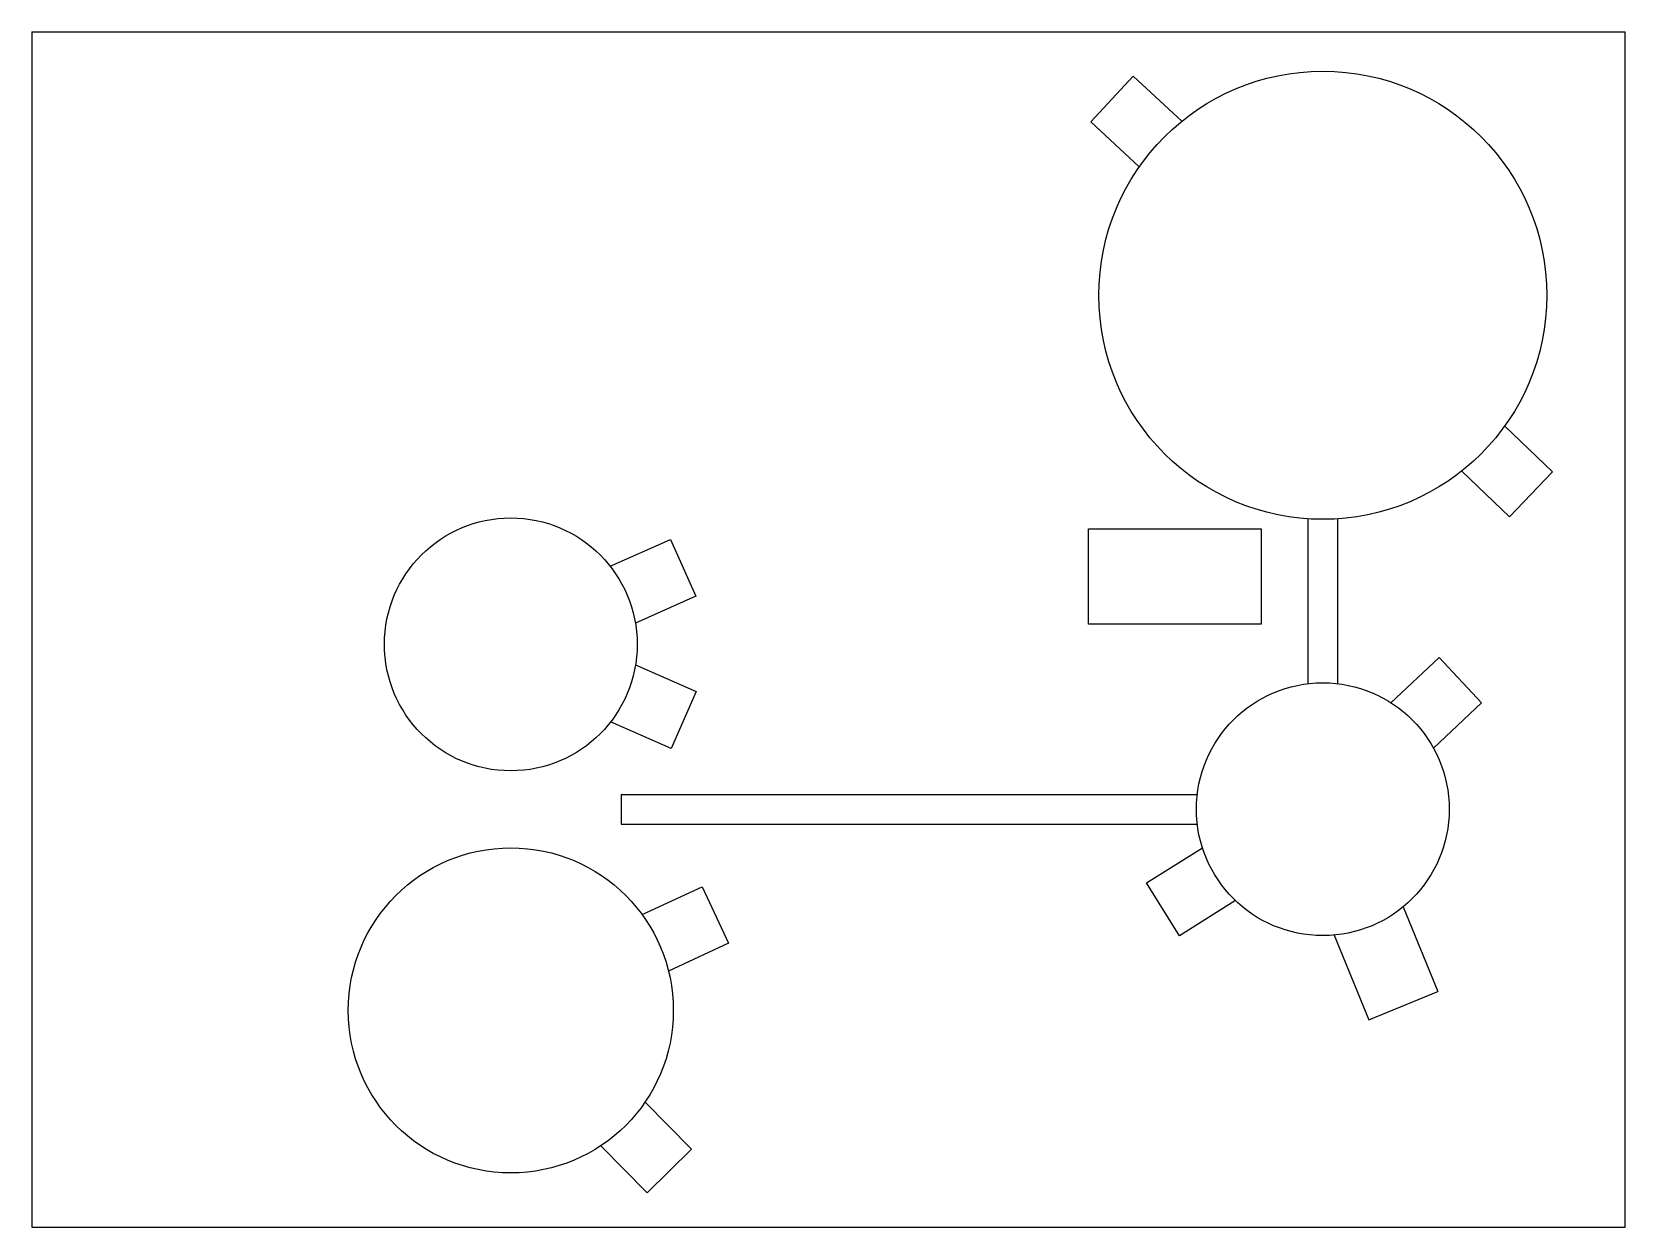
# Model space of a CAD drawing. Header units: inches. Extents: x 13.9 to 25.9, y 18.2 to 27.2.
import ezdxf

# ---------------------------------------------------------------- set-up
doc = ezdxf.new("R2010")
doc.units = ezdxf.units.IN
doc.header["$MEASUREMENT"] = 0

msp = doc.modelspace()

# ---------------------------------------------------------------- linework, layer by layer
at = {"color": 253, "lineweight": 25}
for p, q in [((13.909, 27.222), (13.909, 18.222)), ((13.909, 27.222), (25.909, 27.222)), ((25.909, 18.222), (25.909, 27.222)), ((13.909, 18.222), (25.909, 18.222))]:
    msp.add_line(p, q, dxfattribs=at)
at = {"color": 253}
for p, q in [((23.52, 23.555), (23.52, 22.314)), ((23.743, 23.555), (23.743, 22.314)), ((18.347, 21.48), (22.687, 21.48)), ((18.347, 21.48), (18.347, 21.257)), ((18.347, 21.257), (22.687, 21.257)), ((24.237, 20.634), (24.498, 19.997)), ((23.717, 20.421), (23.978, 19.784)), ((23.978, 19.784), (24.498, 19.997))]:
    msp.add_line(p, q, dxfattribs=at)
for points in [[(22.249, 26.206), (21.885, 26.546), (22.204, 26.889), (22.569, 26.549)], [(24.678, 23.915), (25.038, 23.571), (25.362, 23.91), (25.002, 24.253)], [(18.264, 23.199), (18.719, 23.401), (18.91, 22.973), (18.454, 22.771)], [(18.456, 22.456), (18.912, 22.256), (18.724, 21.827), (18.268, 22.026)], [(24.144, 22.17), (24.507, 22.511), (24.828, 22.169), (24.465, 21.829)], [(22.974, 20.681), (22.552, 20.416), (22.303, 20.814), (22.726, 21.078)], [(18.506, 20.575), (18.958, 20.785), (19.156, 20.361), (18.704, 20.15)], [(18.527, 19.163), (18.876, 18.808), (18.543, 18.48), (18.193, 18.834)]]:
    msp.add_lwpolyline(points, dxfattribs=at)
msp.add_lwpolyline([(21.866, 23.48), (23.168, 23.48), (23.168, 22.762), (21.866, 22.762)], close=True, dxfattribs=at)
for centre, radius in [((23.632, 25.239), 1.687), ((17.516, 22.61), 0.952), ((17.516, 22.61), 0.952), ((23.632, 21.369), 0.952), ((23.632, 21.369), 0.952), ((17.516, 19.854), 1.224)]:
    msp.add_circle(centre, radius, dxfattribs=at)

doc.saveas('drawing.dxf')
